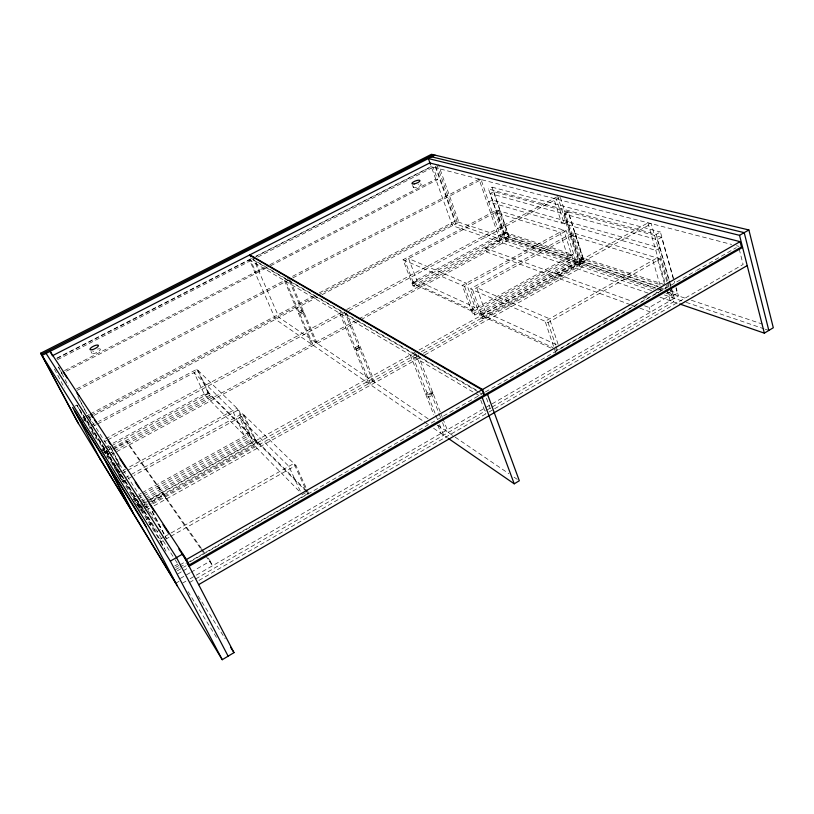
<?xml version="1.0" encoding="UTF-8"?>
<svg xmlns="http://www.w3.org/2000/svg" width="814" height="814" viewBox="0 0 814 814"><rect width="100%" height="100%" fill="white"/><g stroke="black" fill="none" stroke-linecap="round" stroke-linejoin="round"><path stroke-width="0.61" stroke-dasharray="4.07 3.05" d="M198.952 580.433L488.074 412.545M489.011 412.006L493.569 409.35M494.668 408.72L743.121 264.448L739.122 248.769M182.702 583.028L185.897 581.176M190.15 578.703L678.469 295.93L676.078 287.484M189.55 582.498L485.632 410.805M486.528 410.287L490.923 407.733M492.022 407.092L673.514 301.852L669.688 288.431M177.737 573.941L182.133 571.418M183.231 570.777L188.716 567.623M180.281 578.428L189.906 572.863M190.975 572.252L210.226 561.131L212.566 565.73L205.352 555.331M644.485 305.789L649.236 307.509L673.046 293.752L668.243 292.145M175.865 583.16L179.029 581.328M665.994 293.152L673.219 295.584L677.35 293.193L675.976 288.339M174.695 566.005L177.849 564.194M175.61 567.378L178.907 565.486M180.006 564.855L185.5 561.701M301.913 494.82L306.308 492.297M602.991 321.845L607.376 319.322M643.559 298.534L647.954 296.011M657.824 290.344L662.209 287.82M175.417 569.729L178.714 567.836M179.802 567.205L186.386 563.42M187.485 562.789L308.18 493.376L307.397 491.666M190.537 561.518L484.33 392.541M485.429 391.91L695.594 271.042M696.692 270.401L736.304 247.619M177.299 570.838L186.121 565.761M163.818 537.087L159.412 539.58L121.774 479.67L123.993 478.459M164.927 536.467L293.905 463.471L307.936 494.22M159.91 540.374L160.897 541.951L169.678 536.965M170.777 536.345L295.92 465.425L306.339 488.288M660.337 258.913L572.802 232.794L470.329 288.878L548.056 322.548L660.337 258.913L668.335 286.945M149.237 524.867L151.414 523.646L110.979 459.686M653.947 289.082L580.443 264.296L564.59 214.072L657.325 239.703L661.558 237.332L673.921 281.054M146.489 519.607L148.677 518.386L166.27 551.821M506.237 241.158L488.502 189.031L656.155 234.361L660.408 231.99L674.714 282.662M580.148 264.194L583.913 262.098L568.141 211.905L493.772 191.656L490.242 193.518L505.759 239.102L580.148 264.194L564.295 213.99L490.242 193.518M580.443 264.296L584.218 262.2L568.447 211.986L564.59 214.072M138.339 510.653L147.181 505.728M151.608 503.266L257.692 444.22L244.108 415.14L134.056 475.437M483.058 318.793L584.483 262.342L575.447 233.577L472.68 289.896L483.058 318.793L480.708 317.684L470.329 288.878M140.71 510.632L145.146 508.16M146.255 507.539L148.474 506.308M152.9 503.835L419.536 355.362M423.412 353.195L579.731 266.147L557.682 196.418M141.921 512.566L146.357 510.093M147.466 509.472L149.684 508.241M154.121 505.769L420.38 357.336M424.816 354.863L582.346 267.033L560.286 197.08M134.157 503.927L138.604 501.455M139.723 500.844L144.17 498.372M145.279 497.761L252.055 438.543L238.583 409.788L196.856 369.281L98.606 421.469M472.629 313.889L572.741 258.435L563.736 230.077L462.301 285.399L472.629 313.889L474.928 314.967L575.325 259.29L566.31 230.85L496.591 210.043L403.052 259.737L412.993 285.836L414.886 286.732L507.56 236.732L498.717 210.673L404.924 260.551L414.886 286.732M135.307 505.097L145.248 499.582M146.357 498.962L254.69 438.848L306.512 490.771M550.671 347.965L480.677 315.303L480.128 313.756L581.583 257.448L664.723 284.697M136.935 505.677L140.72 503.581M300.254 491.086L288.878 466.31L239.57 417.623L251.139 442.267L255.616 439.784M481.471 314.377L485.48 312.149L558.536 345.655M583.099 257.946L579.283 260.063L658.2 286.274M136.131 506.654L140.547 504.202M141.656 503.591L146.072 501.139M147.171 500.529L255.413 440.405L306.39 491.585M480.677 315.303L582.071 258.994L661.09 285.032M150.102 499.44L415.089 352.238M419.017 350.051L647.934 222.883L651.251 223.748L667.602 281.105M138.502 506.491L148.443 500.966M149.552 500.356L162.81 492.989L164.937 497.13M578.439 262.047L556.786 274.074L558.119 278.185M137.128 508.699L141.575 506.227M142.684 505.616L147.131 503.144M148.25 502.523L256.064 442.582L257.692 444.22M480.708 317.684L581.837 261.457L572.802 232.794M151.557 501.678L417.613 353.703M421.387 351.597L651.251 223.748M139.713 508.414L147.476 504.1M151.903 501.628L164.102 494.851L166.239 499.002M581.054 262.922L559.34 275L560.673 279.121M132.519 496.621L134.381 495.594M244.007 435.002L232.56 410.714L194.037 372.68L204.741 395.014L244.007 435.002L248.423 432.57M471.052 309.534L475.01 307.356L466.3 283.221L408.618 258.587L417.012 280.759L475.01 307.356M567.602 256.186L559.93 232.153L495.197 212.556L502.716 234.636L567.602 256.186L571.367 254.1M133.537 497.496L141.249 493.233M142.358 492.623L249.318 433.475L250.04 435.012L143.264 494.108M412.281 282.224L472.364 310.144L572.842 254.589L573.331 256.115L472.914 311.681L412.82 283.628L412.281 282.224L504.985 232.346L572.842 254.589M132.143 500.264L136.589 497.802M137.708 497.181L142.155 494.719M132.977 502.024L137.413 499.572M138.522 498.962L142.949 496.499M144.058 495.889L250.468 436.945L252.055 438.543M122.945 481.532L127.391 479.1M128.5 478.49L132.947 476.048M121.133 473.911L118.915 475.122L111.722 463.665M122.242 473.31L126.669 470.889M127.778 470.278L238.583 409.788M403.052 259.737L464.591 286.396L566.31 230.85M125.102 477.859L242.511 413.593L295.92 465.425M115.405 467.887L117.318 466.839M568.05 221.693L564.194 223.789L556.4 199.165L553.795 198.494L561.599 223.036L565.435 220.94M122.242 470.889L117.786 473.321L122.436 481.766M123.352 470.278L237.027 408.272L250.468 436.945M564.295 213.99L568.141 211.905M116.178 465.048L119.037 463.492L109.91 446.164M105.169 453.011L111.671 449.501M112.759 448.921L126.852 441.32L201.526 548.626M630.362 304.66L486.385 251.892L485.083 248.148L504.975 237.423L656.237 288.125M103.51 454.69L106.858 452.879M113.563 449.267L210.694 396.876L198.117 370.502L97.324 424.094M505.759 239.102L509.218 237.24L658.251 286.843M108.221 454.171L357.916 319.373M358.679 318.966L500.671 242.297L479.029 179.121L291.89 276.668M105.006 457.967L109.33 455.626M110.419 455.036L509.696 239.296L492.032 187.169L488.502 189.031M100.824 449.776L104.172 447.975M105.291 447.374L108.638 445.573M113.105 443.172L208.028 392.104L249.318 433.475M102.422 450.081L104.538 448.941M204.741 395.014L208.771 392.847M413.359 282.723L417.012 280.759M502.716 234.636L506.216 232.753M101.577 451.19L104.925 449.389M106.044 448.789L110.501 446.387M111.62 445.787L208.71 393.518L250.04 435.012M412.82 283.628L505.463 233.75L573.331 256.115M102.554 453.154L107.01 450.753M108.12 450.152L111.457 448.351M112.576 447.751L209.402 395.563L210.694 396.876M412.993 285.836L505.423 236.029L507.56 236.732M105.555 438.766L345.533 310.134M346.652 309.534L556.562 197.019M104.416 441.687L106.654 440.486M107.774 439.886L347.954 311.009M349.074 310.409L559.167 197.68M90.792 425.62L94.149 423.84M89.479 428.266L91.717 427.075M92.837 426.485L96.205 424.694M82.55 418.03L84.788 416.849M85.918 416.249L89.286 414.468M90.405 413.878L314.947 295.207M319.434 292.826L455.28 221.032L655.25 288.136M83.333 419.332L85.582 418.142M86.701 417.551L90.069 415.771M91.188 415.171L316.788 295.848M317.918 295.248L457.092 221.642L436.67 164.275M82.387 421.55L88.614 418.254M89.733 417.663L93.101 415.883M94.231 415.282L317.531 297.09M322.018 294.709L458.913 222.253L438.471 164.733M74.766 406.217L76.923 405.077L148.677 518.386M76.567 388.899L288.329 278.52M77.442 390.232L291.677 278.48M292.806 277.889L481.115 179.66L502.777 243.03M64.591 370.543L268.793 265.242M269.912 264.662L435.755 179.141L437.556 179.64L433.119 167.226L431.328 166.758L255.942 256.573M66.473 371.133L269.495 266.361M270.624 265.781L437.556 179.64M57.102 358.028L251.038 258.73L478.5 392.033M255.972 256.207L431.003 166.595L731.623 244.444M56.797 358.547L254.813 257.153M57.529 359.676L253.5 259.259M257.773 257.082L433.119 167.226M736.528 245.716L738.98 246.357M479.029 179.121L481.115 179.66M492.032 187.169L660.408 231.99M568.447 211.986L661.558 237.332M571.591 235.694L652.869 260.307L660.235 285.846M659.442 287.24L664.214 288.828M670.187 290.812L677.35 293.193M657.437 288.522L662.24 290.13M660.073 289.753L662.484 290.567M667.297 292.175L686.874 298.748M691.391 300.264L764.895 324.928M651.526 290.557L455.677 223.962L435.093 166.27M656.043 292.094L658.73 293.009M664.448 294.953L685.103 301.974M686.304 302.381L764.041 328.815M765.231 329.222L768.823 330.443M647.975 293.05L452.431 225.682L430.911 165.618M659.971 297.191L677.97 303.388M485.083 248.148L631.399 301.058M631.552 305.097L635.113 306.4M639.875 308.15L650.59 312.077L649.236 307.509M480.128 313.756L553.032 347.629M251.455 258.516L476.912 390.405M479.588 392.674L481.776 393.956M479.07 395.573L249.46 259.89L275.508 319.332L423.138 421.052M258.547 270.523L259.88 271.327L254.914 259.931M254.935 272.385L256.257 273.199L250.773 260.663M428.042 418.711L279.039 317.46L253.093 258.028M437.484 425.132L508.831 473.616M514.082 477.187L517.226 479.324M424.175 421.774L429.416 425.386M433.608 428.266L447.212 437.647M251.139 442.267L300.407 492.439M202.248 549.674L205.148 553.835M208.048 558.007L210.226 561.131M200.295 548.046L128.816 445.095L126.852 441.32M201.017 549.094L204.629 554.293M61.203 372.283L61.966 373.453L58.618 367.145M88.523 416.158L161.325 529.1L155.912 532.142L82.865 416.28M117.704 463.288L120.441 467.551M144.18 504.538L153.093 518.416M86.935 420.573L174.359 558.526M175.041 559.594L177.747 563.868M198.077 595.95L225.193 638.746M79.406 409.737L110.857 459.483M91.504 431.481L96.215 438.99M102.961 449.715L111.04 462.586M188.024 591.595L216.778 637.881M54.426 369.037L64.54 388.034M58.394 366.992L68.478 385.989M76.923 405.077L87.006 424.043M79.874 400.274L86.915 413.583M89.469 418.406L91.209 421.703M106.288 450.213L108.608 454.609M77.818 396.703L88.93 417.704M106.278 450.641L122.69 481.807M106.43 451.271L122.456 481.562M160.897 541.951L164.377 548.565M159.982 540.669L162.312 545.085M110.46 446.805L120.187 465.282M152.299 511.314L166.27 538.013M152.055 511.406L166.178 538.39M91.015 351.465L91.982 353.357M208.028 392.104L208.71 393.518M196.856 369.281L209.402 395.563M254.69 438.848L255.413 440.405M242.511 413.593L256.064 442.582M306.858 489.428L308.944 493.996M285.958 281.461L313.339 345.39M284.422 280.555L311.742 344.302M290.364 280.555L317.134 343.345M289.296 280.789L315.527 342.256M341.677 314.377L370.787 384.981M339.743 313.237L368.793 383.608M346.469 313.197L374.969 382.651M344.536 312.098L372.965 381.288M410.266 354.914L433.781 414.845M437.871 425.284L441.056 433.404M415.547 353.398L440.73 417.958M442.541 422.598L445.706 430.718M412.769 356.39L435.409 414.204M435.856 415.374L437.688 420.034M439.509 424.684L443.61 435.164M418.06 354.863L442.378 417.328M442.836 418.488L448.28 432.468M480.759 400.142L485.856 413.838M486.477 398.229L491.107 410.785M412.617 185.47L413.298 187.332M464.591 286.396L474.928 314.967M472.364 310.144L472.914 311.681M435.734 166.209L455.28 221.032M485.48 312.149L476.729 287.678L549.562 318.773L558.15 344.485M504.985 232.346L505.463 233.75M496.591 210.043L505.423 236.029M493.772 191.656L509.218 237.24M555.83 348.941L556.41 350.641L667.073 287.006L666.595 285.307M555.789 353.001L545.136 321.286L657.061 257.936L665.058 285.867M548.056 322.548L555.555 344.943M555.952 346.123L557.529 350.844M581.583 257.448L582.071 258.994M647.934 222.883L665.058 282.712M667.073 289.764L670.207 300.712M665.414 287.077L666.106 289.509M656.155 234.361L669.23 280.321M669.535 281.42L670.929 286.325M671.255 287.454L674.338 298.321M657.325 239.703L669.423 282.224M669.769 283.435L671.153 288.298M671.499 289.509L673.219 295.584M667.948 282.326L669.342 287.21M98.514 348.88A4.67 1.445 -26.1 0 1 99.369 350.865A4.67 1.445 -26.1 0 1 93.061 353.652A4.67 1.445 -26.1 0 1 93.549 351.078M97.568 349.104A4.67 1.445 -26.1 0 1 98.056 348.982M420.278 183.923A4.274 1.262 -20.7 0 1 419.668 186.111A4.274 1.262 -20.7 0 1 413.817 187.688A4.274 1.262 -20.7 0 1 415.669 185.165M418.121 184.239A4.274 1.262 -20.7 0 1 418.61 184.117M430.952 392.887L426.221 395.573L428.744 397.201L433.496 394.505L430.952 392.887M432.865 392.877L428.113 395.573L425.58 393.956L430.321 391.269L432.865 392.877M660.022 247.934L655.789 250.325L488.726 201.913L492.246 200.051L660.022 247.934M358.414 345.858L354.161 348.178L356.125 349.43L360.388 347.1L358.414 345.858M359.005 347.313L354.762 349.633L356.725 350.885L360.978 348.555L359.005 347.313M302.381 311.426L298.534 313.471L300.101 314.479L303.948 312.423L302.381 311.426M303.388 311.111L299.532 313.156L297.965 312.149L301.811 310.114L303.388 311.111"/><path stroke-width="1.22" d="M40.7 353.205L76.933 421.001L222.253 659.706L233.994 652.635L182.723 554.019L170.319 561.111L40.7 353.205L431.481 154.294L748.88 229.965L773.3 327.747L764.346 333.15L679.741 303.998M448.26 438.37L514.224 483.821L519.322 480.748L487.515 394.352M198.636 584.635L747.201 265.578M52.472 355.82L50.102 351.353L186.447 559.503L481.969 389.835L483.964 395.238L189.255 564.916L178.866 549.012M482.58 389.489L740.079 241.646L741.442 246.988L484.574 394.882L482.58 389.489L249.847 254.853L429.7 162.963L740.079 241.646M742.592 247.415L189.092 566.269L187.851 564.367M430.494 164.438L428.388 158.557L739.529 235.317L748.88 229.965M433.272 154.721L41.392 354.324L78.52 423.606M42.094 355.433L435.063 155.148M52.89 355.484L249.43 255.067L481.969 389.835M431.725 156.848L744.21 232.641L768.823 330.443M63.156 371.906L67.318 378.266M77.015 393.121L79.09 396.296M90.873 414.326L92.949 417.511M94.343 419.627L96.418 422.812M108.191 440.842L110.277 444.017M119.973 458.872L125.519 467.348M135.216 482.193L139.377 488.563M149.074 503.408L154.619 511.894M162.932 524.623L168.467 533.099M46.103 353.398L176.526 557.559L228.134 656.165M230.606 647.283L233.994 652.635M75.102 411.996L106.054 462.087L133.099 512.952L99.766 458.241M145.981 526.699L106.176 462.291L133.231 513.176L175.865 583.16M100.814 460.225L72.609 407.346L143.223 521.448L177.432 586.08M170.319 561.111L222.253 659.706M186.447 559.503L189.255 564.916M249.847 254.853L250.651 256.685M482.193 397.425L514.224 483.821M739.529 235.317L764.346 333.15M92.42 349.644A4.681 1.435 -26 0 0 98.423 345.472A4.681 1.435 -26 0 0 91.728 347.222A4.681 1.435 -26 0 0 92.42 349.644M414.306 183.872A4.274 1.252 -20.7 0 0 419.932 180.596A4.274 1.252 -20.7 0 0 413.563 181.837A4.274 1.252 -20.7 0 0 414.306 183.872"/></g></svg>
